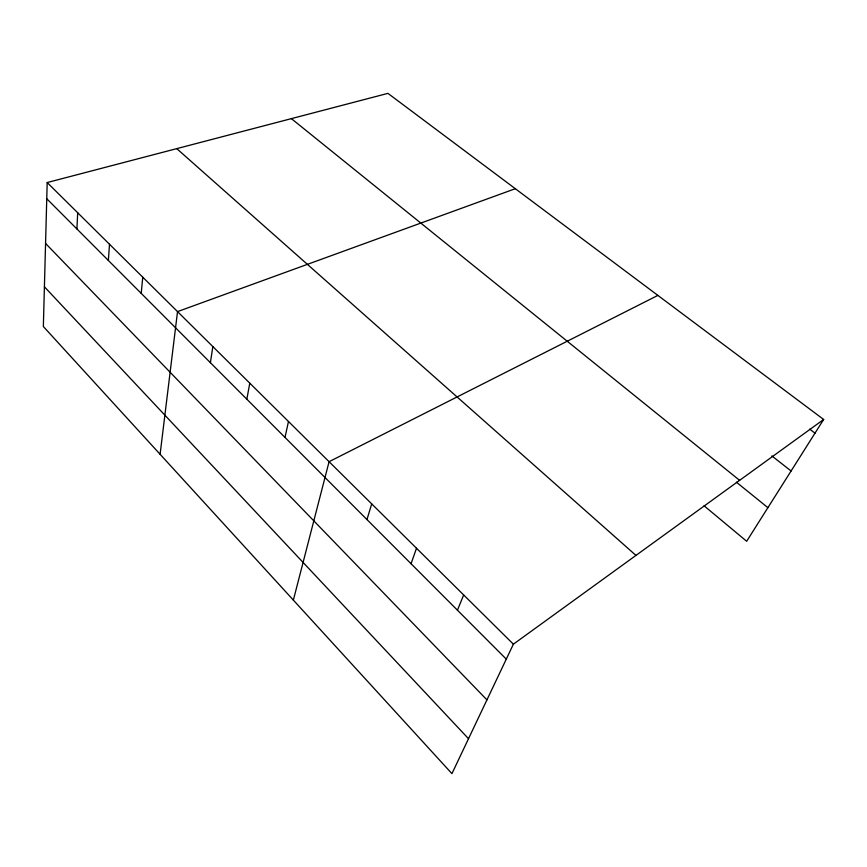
<?xml version="1.0" encoding="UTF-8"?>
<svg xmlns="http://www.w3.org/2000/svg" width="867" height="867" viewBox="0 0 867 867"><rect width="100%" height="100%" fill="white"/><g stroke="black" fill="none" stroke-linecap="round" stroke-linejoin="round"><path stroke-width="1.3" d="M47.186 182.547L43.35 326.523L451.935 773.635L513.383 644.181L823.65 419.476L387.939 93.365L47.186 182.547L513.383 644.181M76.914 228.942L77.683 212.74M108.364 260.458L109.502 244.256M141.223 293.371L142.752 277.18M160.102 454.275L177.529 311.611L515.323 188.703M210.399 362.677L212.838 346.572M246.846 399.199L249.783 383.16M285.005 437.423L288.483 421.492M293.36 600.116L329.081 461.688L657.869 295.398M366.969 519.55L371.705 503.89M411.056 563.723L416.507 548.258M457.44 610.184L463.672 594.957M823.65 419.476L746.66 541.268L704.069 505.786M809.713 429.165L815.002 433.164M771.901 455.944L791.094 470.976M291.388 118.638L739.616 480.34M736.365 482.15L767.902 507.672M176.76 148.636L635.966 555.411M46.753 198.727L506.285 659.126M45.561 243.432L486.94 699.886M44.412 286.804L468.516 738.706"/></g></svg>
